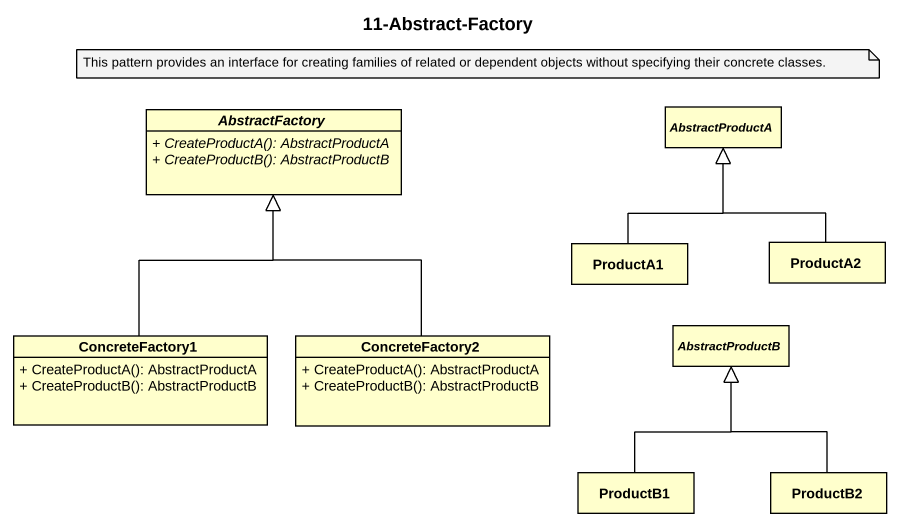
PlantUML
@startuml
title 11-Abstract-Factory
hide circle
hide empty members
skinparam classAttributeIconSize 0
abstract class AbstractFactory {
  {abstract} + CreateProductA(): AbstractProductA
  {abstract} + CreateProductB(): AbstractProductB
}
abstract class AbstractProductA
class ProductA1
class ProductA2
class ConcreteFactory1 {
  + CreateProductA(): AbstractProductA
  + CreateProductB(): AbstractProductB
}
class ConcreteFactory2 {
  + CreateProductA(): AbstractProductA
  + CreateProductB(): AbstractProductB
}
abstract class AbstractProductB
class ProductB1
class ProductB2
ProductA1 -up-|> AbstractProductA
ProductA2 -up-|> AbstractProductA
ConcreteFactory1 -up-|> AbstractFactory
ConcreteFactory2 -up-|> AbstractFactory
ProductB1 -up-|> AbstractProductB
ProductB2 -up-|> AbstractProductB
note as N1
  This pattern provides an interface for creating families of related or dependent objects without specifying their concrete classes.
end note
@enduml
